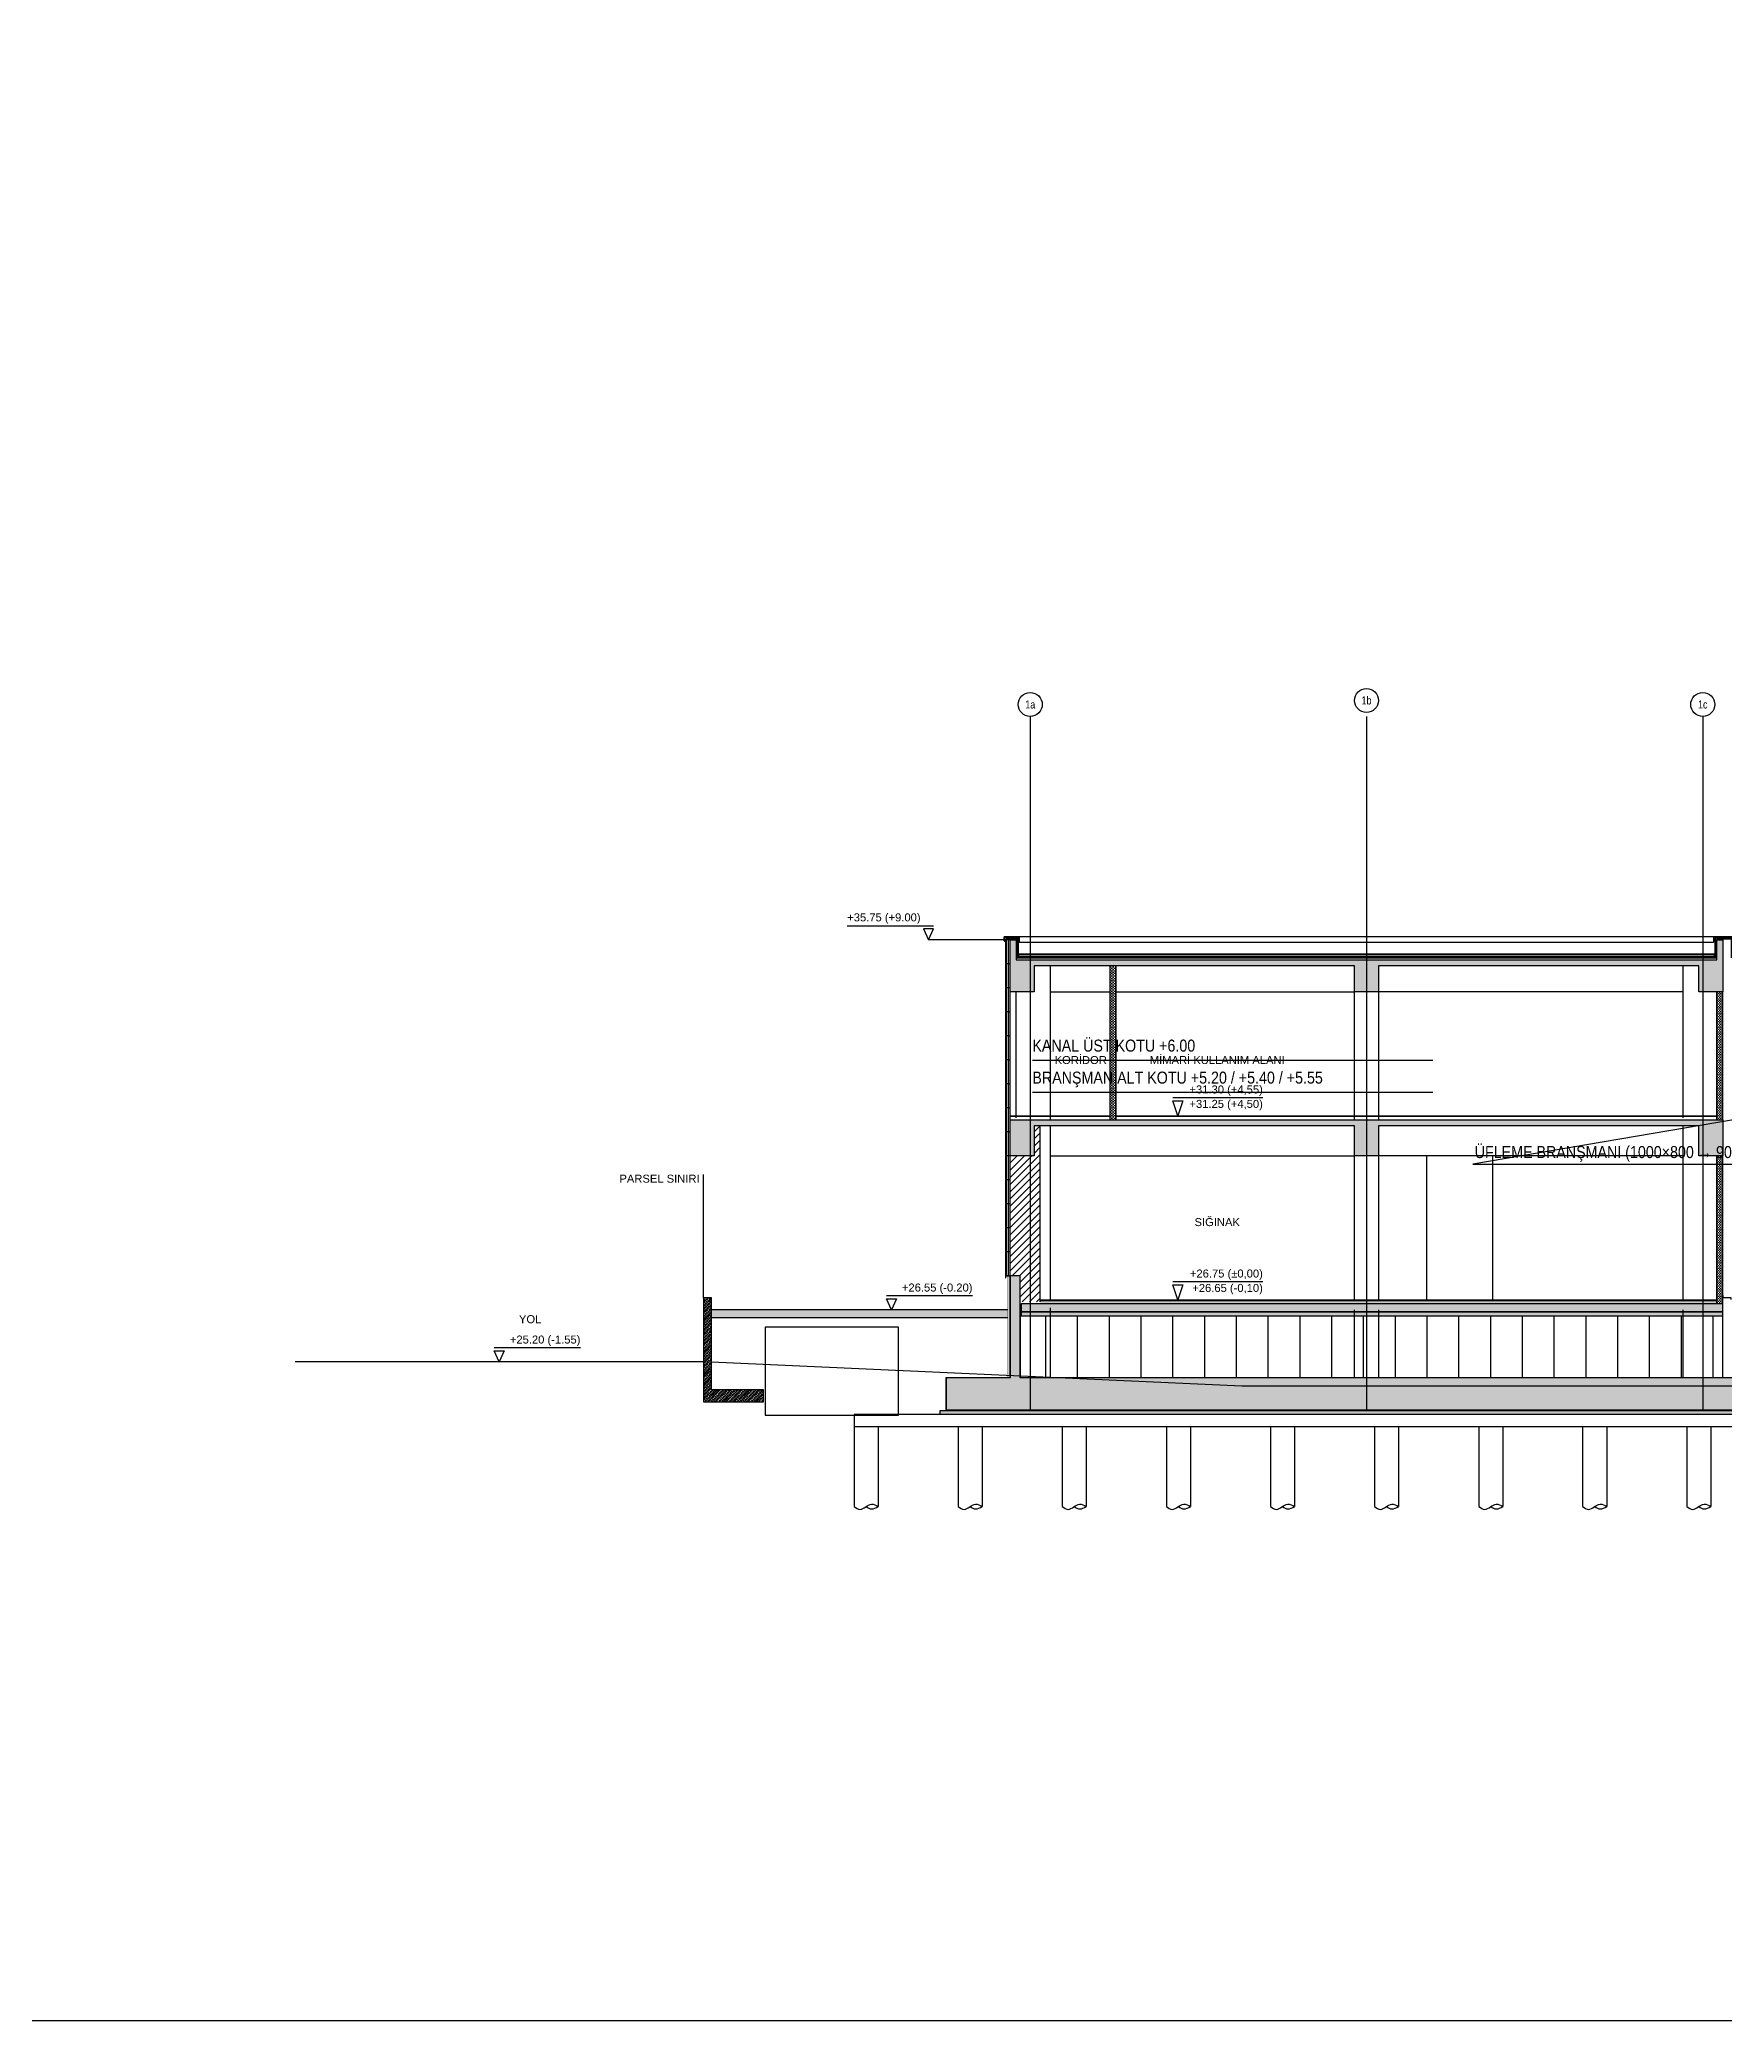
# Model space of a CAD drawing. Header units: centimetres. Extents: x 26200 to 152500, y -600 to 9300.
# Drawn here: x 124900 to 129109, y -600 to 4350 of the extents above; entities that cross this region are included whole.
import ezdxf
from ezdxf.enums import TextEntityAlignment as Align

# ---------------------------------------------------------------- set-up
doc = ezdxf.new("R2010")
doc.units = ezdxf.units.CM
for name, color, linetype in [('ROTAS-HAV-DETAY-YAZI', 7, 'Continuous'), ('ROTAS-MIMARI-KESIT', 8, 'Continuous'), ('ROTAS-PAFTA', 144, 'Continuous')]:
    doc.layers.add(name, color=color, linetype=linetype)
doc.styles.add('ROTAS', font='arial.ttf')
pattern_1 = [(45, (168890.522, 46413.258), (-8.980256, 8.980256), [])]
pattern_2 = [(0, (33778.1045, 9262.65153), (0.762, 0.4399409032), [0.508, -1.016]), (120, (33778.1045, 9262.65153), (-0.7619999983, 0.439940906), [0.508, -1.016]), (60, (33778.1045, 9262.65153), (1.7e-09, 0.8798818093), [-1.016, 0.508])]
pattern_3 = [(45, (84445.261, 23427.608), (-4.4901281, 4.4901281), []), (45, (84449.7513, 23427.608), (-4.4901281, 4.4901281), [3.175, -1.5875])]
pattern_4 = [(50, (8444.5261, 2320.6629), (1.82184669, -0.159390855), [0.1905, -2.0955]), (355, (8444.5261, 2320.6629), (-0.352434214, 1.910568452), [0.1524, -1.676405842]), (100.4514447, (8444.678, 2320.6496), (1.46941247, 1.75117752), [0.161900088, -1.780902446]), (46.1842, (8444.5261, 2321.1709), (2.71079041, -0.42042328), [0.28575, -3.14325]), (96.6355576, (8444.752, 2321.1358), (2.37404134, 2.474261246), [0.24285023, -2.67135608]), (351.1841512, (8444.526, 2321.171), (2.37404134, 2.474261246), [0.22859967, -2.51459732]), (21, (8444.7801, 2321.0439), (1.516143913, -1.022651982), [0.1905, -2.0955]), (326, (8444.7801, 2321.0439), (0.618020284, 1.84187966), [0.1524, -1.6764]), (71.451445, (8444.9065, 2320.9587), (2.134164193, 0.81922769), [0.161900088, -1.780899376]), (37.5, (8444.5261, 2320.6629), (0.0308860325, 0.8455503887), [0, -1.65608, 0, -1.7018, 0, -1.68275]), (7.5, (8444.5261, 2320.6629), (0.668196625, 1.001805748), [0, -0.97028, 0, -1.61798, 0, -0.64135]), (327.5, (8443.9597, 2320.6629), (1.3559059517, -0.05728744), [0, -0.635, 0, -1.9812, 0, -2.6289]), (317.5, (8443.7057, 2320.6629), (1.481291814, 0.25426491), [0, -0.8255, 0, -1.31572, 0, -1.8669])]

msp = doc.modelspace()

# ---------------------------------------------------------------- hatches: boundary and pattern name
at = {"layer": 'ROTAS-MIMARI-KESIT'}
h = msp.add_hatch(dxfattribs=at)
h.set_pattern_fill('ANSI33', color=256, style=0, pattern_type=2)
h.set_pattern_definition([(45, (84445.261, 23377.608), (-4.4901281, 4.4901281), []), (45, (84449.7513, 23377.608), (-4.4901281, 4.4901281), [3.175, -1.5875])])
h.paths.add_polyline_path([(127324.7, 2100.4), (127339.7, 2100.4), (127339.7, 2050.4), (129089.7, 2050.4), (129089.7, 2100.4), (129104.7, 2100.4), (129104.7, 1970.4), (129044.7, 1970.4), (129044.7, 2035.4), (128244.7, 2035.4), (128244.7, 1970.4), (128184.7, 1970.4), (128184.7, 2035.4), (127384.7, 2035.4), (127384.7, 1970.4), (127324.7, 1970.4)], flags=0)
h = msp.add_hatch(dxfattribs=at)
h.set_pattern_fill('HONEY', color=256, scale=0.4)
h.set_pattern_definition(pattern_2)
h.paths.add_polyline_path([(127345.7, 2100.4), (127340.7, 2100.4), (127340.7, 2055.4), (127345.7, 2055.4)])
h = msp.add_hatch(dxfattribs=at)
h.set_pattern_fill('HONEY', color=256, scale=0.4)
h.set_pattern_definition(pattern_2)
h.paths.add_polyline_path([(129088.7, 2105.2), (129083.7, 2105.2), (129083.7, 2055.4), (129088.7, 2055.4)])
h = msp.add_hatch(dxfattribs=at)
h.set_pattern_fill('AR-CONC', color=256, scale=0.1, style=0)
h.set_pattern_definition([(50, (8444.5261, 2315.6629), (1.82184669, -0.159390855), [0.1905, -2.0955]), (355, (8444.5261, 2315.6629), (-0.352434214, 1.910568452), [0.1524, -1.676405842]), (100.4514447, (8444.678, 2315.6496), (1.46941247, 1.75117752), [0.161900088, -1.780902446]), (46.1842, (8444.5261, 2316.1709), (2.71079041, -0.42042328), [0.28575, -3.14325]), (96.6355576, (8444.752, 2316.1358), (2.37404134, 2.474261246), [0.24285023, -2.67135608]), (351.1841512, (8444.526, 2316.171), (2.37404134, 2.474261246), [0.22859967, -2.51459732]), (21, (8444.7801, 2316.0439), (1.516143913, -1.022651982), [0.1905, -2.0955]), (326, (8444.7801, 2316.0439), (0.618020284, 1.84187966), [0.1524, -1.6764]), (71.451445, (8444.9065, 2315.9587), (2.134164193, 0.81922769), [0.161900088, -1.780899376]), (37.5, (8444.5261, 2315.6629), (0.0308860325, 0.8455503887), [0, -1.65608, 0, -1.7018, 0, -1.68275]), (7.5, (8444.5261, 2315.6629), (0.668196625, 1.001805748), [0, -0.97028, 0, -1.61798, 0, -0.64135]), (327.5, (8443.9597, 2315.6629), (1.3559059517, -0.05728744), [0, -0.635, 0, -1.9812, 0, -2.6289]), (317.5, (8443.7057, 2315.6629), (1.481291814, 0.25426491), [0, -0.8255, 0, -1.31572, 0, -1.8669])])
h.paths.add_polyline_path([(129083.7, 2064.4), (127345.7, 2064.4), (127345.7, 2059.4), (129083.7, 2059.4)])
h = msp.add_hatch(dxfattribs=at)
h.set_pattern_fill('HONEY', color=256, scale=0.4)
h.set_pattern_definition(pattern_2)
h.paths.add_polyline_path([(129083.7, 2059.4), (127345.7, 2059.4), (127345.7, 2055.4), (129083.7, 2055.4)])
h = msp.add_hatch(dxfattribs=at)
h.set_pattern_fill('DASH', color=256)
h.set_pattern_definition([(0, (82930.2612, 23606.6288), (3.175, 3.175), [3.175, -3.175])])
h.paths.add_polyline_path([(127589.7, 2035.4), (127574.7, 2035.4), (127574.7, 1650.4), (127589.7, 1650.4)])
h = msp.add_hatch(dxfattribs=at)
h.set_pattern_fill('DASH', color=256)
h.set_pattern_definition([(0, (84445.2612, 23606.6288), (3.175, 3.175), [3.175, -3.175])])
h.paths.add_polyline_path([(129104.7, 1970.4), (129089.7, 1970.4), (129089.7, 1650.4), (129104.7, 1650.4)])
h = msp.add_hatch(dxfattribs=at)
h.set_pattern_fill('ANSI33', color=256, style=0, pattern_type=2)
h.set_pattern_definition(pattern_3)
h.paths.add_polyline_path([(127324.7, 1650.4), (129104.7, 1650.4), (129104.7, 1560.4), (129044.7, 1560.4), (129044.7, 1635.4), (128244.7, 1635.4), (128244.7, 1560.4), (128184.7, 1560.4), (128184.7, 1635.4), (127384.7, 1635.4), (127384.7, 1560.4), (127324.7, 1560.4)], flags=0)
h = msp.add_hatch(dxfattribs=at)
h.set_pattern_fill('ANSI31', color=256, scale=2)
h.set_pattern_definition(pattern_1)
h.paths.add_polyline_path([(127399.7, 1635.4), (127384.7, 1635.4), (127384.7, 1560.4), (127374.7, 1560.4), (127374.7, 1195.4), (127399.7, 1195.4)])
h = msp.add_hatch(dxfattribs=at)
h.set_pattern_fill('ANSI31', color=256, scale=2)
h.set_pattern_definition(pattern_1)
h.paths.add_polyline_path([(127374.7, 1560.4), (127324.7, 1560.4), (127324.7, 1260.4), (127349.7, 1260.4), (127349.7, 1195.4), (127351.7, 1195.4), (127374.7, 1195.4)])
h = msp.add_hatch(dxfattribs=at)
h.set_pattern_fill('DASH', color=256)
h.set_pattern_definition([(0, (84445.2612, 23206.6288), (3.175, 3.175), [3.175, -3.175])])
h.paths.add_polyline_path([(129104.7, 1560.4), (129089.7, 1560.4), (129089.7, 1190.4), (129104.7, 1190.4)])
h = msp.add_hatch(dxfattribs=at)
h.set_pattern_fill('ANSI33', color=256, style=0, pattern_type=2)
h.set_pattern_definition(pattern_3)
h.paths.add_polyline_path([(127164.7, 925.4), (129364.7, 925.4), (129364.7, 1005.4), (127349.7, 1005.4), (127349.7, 1260.4), (127324.7, 1260.4), (127324.7, 1005.4), (127164.7, 1005.4)])
h = msp.add_hatch(dxfattribs=at)
h.set_pattern_fill('HONEY', color=256, scale=0.4)
h.set_pattern_definition([(0, (33778.1045, 9282.65153), (0.762, 0.4399409032), [0.508, -1.016]), (120, (33778.1045, 9282.65153), (-0.7619999983, 0.439940906), [0.508, -1.016]), (60, (33778.1045, 9282.65153), (1.7e-09, 0.8798818093), [-1.016, 0.508])])
h.paths.add_polyline_path([(127323.7, 1260.4), (127318.7, 1260.4), (127318.7, 1005.9), (127323.7, 1005.9)])
h = msp.add_hatch(dxfattribs=at)
h.set_pattern_fill('ANSI33', color=256, style=0)
h.set_pattern_definition([(45, (84445.261, 23226.629), (-4.4901281, 4.4901281), []), (45, (84449.7513, 23226.629), (-4.4901281, 4.4901281), [3.175, -1.5875])])
h.paths.add_polyline_path([(126708.7, 975.4), (126578.7, 975.4), (126578.7, 1195.4), (126578.7, 1205.4), (126558.7, 1205.4), (126558.7, 945.4), (126708.7, 945.4)])
h = msp.add_hatch(dxfattribs=at)
h.set_pattern_fill('ANSI33', color=256, style=0)
h.set_pattern_definition([(45, (84445.261, 23201.629), (-4.4901281, 4.4901281), []), (45, (84449.7513, 23201.629), (-4.4901281, 4.4901281), [3.175, -1.5875])])
h.paths.add_polyline_path([(129104.7, 1190.4), (127351.7, 1190.4), (127351.7, 1170.4), (129104.7, 1170.4)])
h = msp.add_hatch(dxfattribs=at)
h.set_pattern_fill('AR-CONC', color=256, scale=0.1, style=0)
h.set_pattern_definition(pattern_4)
h.paths.add_polyline_path([(127399.7, 1199.4), (127399.7, 1190.4), (129089.7, 1190.4), (129089.7, 1199.4)])
h = msp.add_hatch(dxfattribs=at)
h.set_pattern_fill('ANSI33', color=256, style=0)
h.set_pattern_definition([(45, (84445.261, 23206.629), (-4.4901281, 4.4901281), []), (45, (84449.7513, 23206.629), (-4.4901281, 4.4901281), [3.175, -1.5875])])
h.paths.add_polyline_path([(127318.7, 1175.4), (127227.9, 1175.4), (126578.7, 1175.4), (126578.7, 1155.4), (127227.9, 1155.4), (127318.7, 1155.4)])
h = msp.add_hatch(dxfattribs=at)
h.set_pattern_fill('LINE', color=256, scale=5, angle=45, style=0)
h.set_pattern_definition([(90, (279099.306, 394723.31), (-79.375, 0), [])])
h.paths.add_polyline_path([(127350.7, 1006.4), (127350.7, 1160.4), (129104.7, 1160.4), (129104.7, 1170.4), (144988.7, 1170.4), (144999.7, 1170.4), (146882.7, 1170.4), (146882.7, 924.4), (146868.2, 924.4), (146868.2, 914.4), (145584.7, 914.4), (145584.7, 924.4), (145565.2, 924.9), (145565.2, 1005.9), (145164.2, 1005.9), (145164.2, 924.4), (145144.7, 924.4), (145144.7, 914.4), (143784.7, 914.4), (143784.7, 924.4), (143765.2, 924.4), (143765.2, 1005.9), (143364.2, 1005.9), (143364.2, 924.4), (143344.7, 924.4), (143344.7, 914.4), (141984.7, 914.4), (141984.7, 924.4), (141965.2, 924.4), (141965.2, 1005.9), (141564.2, 1005.9), (141564.2, 924.4), (141544.7, 924.4), (141544.7, 914.4), (140184.7, 914.4), (140184.7, 924.4), (140165.2, 924.4), (140165.2, 1005.9), (139764.2, 1005.9), (139764.2, 924.4), (139744.7, 924.4), (139744.7, 914.4), (138384.7, 914.4), (138384.7, 924.4), (138365.2, 924.4), (138365.2, 1005.9), (137864.2, 1005.9), (137864.2, 924.4), (137844.7, 924.4), (137844.7, 914.4), (136584.7, 914.4), (136584.7, 924.4), (136565.2, 924.4), (136565.2, 1005.9), (136164.2, 1005.9), (136164.2, 924.4), (136144.7, 924.4), (136144.7, 914.4), (134784.7, 914.4), (134784.7, 924.4), (134765.2, 924.4), (134765.2, 1005.9), (134364.2, 1005.9), (134364.2, 924.4), (134344.7, 924.4), (134344.7, 914.4), (132984.7, 914.4), (132984.7, 924.4), (132965.2, 924.4), (132965.2, 1005.9), (132564.2, 1005.9), (132564.2, 924.4), (132544.7, 924.4), (132544.7, 914.4), (131184.7, 914.4), (131184.7, 924.4), (131165.2, 924.4), (131165.2, 1005.9), (130764.2, 1005.9), (130764.2, 924.4), (130744.7, 924.4), (130744.7, 914.4), (129379.7, 914.4), (129379.7, 924.4), (129365.2, 924.4), (129365.7, 1006.4)])
h = msp.add_hatch(dxfattribs=at)
h.set_pattern_fill('AR-CONC', color=256, scale=0.1, style=0)
h.set_pattern_definition([(50, (9529.2908, 1635.1703), (1.82184669, -0.159390855), [0.1905, -2.0955]), (355, (9529.2908, 1635.1703), (-0.352434214, 1.910568452), [0.1524, -1.676405842]), (100.4514447, (9529.4426, 1635.157), (1.46941247, 1.75117752), [0.161900088, -1.780902446]), (46.1842, (9529.2908, 1635.6783), (2.71079041, -0.42042328), [0.28575, -3.14325]), (96.6355576, (9529.5167, 1635.6433), (2.37404134, 2.474261246), [0.24285023, -2.67135608]), (351.1841512, (9529.2908, 1635.6783), (2.37404134, 2.474261246), [0.22859967, -2.51459732]), (21, (9529.5448, 1635.5513), (1.516143913, -1.022651982), [0.1905, -2.0955]), (326, (9529.5448, 1635.5513), (0.618020284, 1.84187966), [0.1524, -1.6764]), (71.451445, (9529.6711, 1635.4661), (2.134164193, 0.81922769), [0.161900088, -1.780899376]), (37.5, (9529.2908, 1635.1703), (0.0308860325, 0.8455503887), [0, -1.65608, 0, -1.7018, 0, -1.68275]), (7.5, (9529.2908, 1635.1703), (0.668196625, 1.001805748), [0, -0.97028, 0, -1.61798, 0, -0.64135]), (327.5, (9528.7244, 1635.1703), (1.3559059517, -0.05728744), [0, -0.635, 0, -1.9812, 0, -2.6289]), (317.5, (9528.4704, 1635.1703), (1.481291814, 0.25426491), [0, -0.8255, 0, -1.31572, 0, -1.8669])])
h.paths.add_polyline_path([(129104.7, 1170.4), (127351.7, 1170.4), (127351.7, 1160.4), (129104.7, 1160.4)])
h = msp.add_hatch(dxfattribs=at)
h.set_pattern_fill('AR-CONC', color=256, scale=0.1, style=0)
h.set_pattern_definition(pattern_4)
h.paths.add_polyline_path([(129384.7, 924.4), (127149.7, 924.4), (127149.7, 914.4), (129384.7, 914.4)])

# ---------------------------------------------------------------- linework, layer by layer
at = {"layer": 'ROTAS-HAV-DETAY-YAZI'}
for p, q in [((127380, 1800), (128380, 1800)), ((129780, 1760), (128480, 1540)), ((127380, 1720), (128380, 1720)), ((128480, 1540), (129638, 1540))]:
    msp.add_line(p, q, dxfattribs=at)
at = {"layer": 'ROTAS-MIMARI-KESIT'}
for p, q in [((127314.7, 2100.4), (127120.2, 2100.4)), ((147225.2, 2107.6), (127309.4, 2107.6)), ((127314.7, 2100.4), (127314.7, 1260.4)), ((127347.8, 2094.5), (129081.6, 2094.5)), ((127345.7, 2065.4), (127345.7, 2055.4)), ((127324.7, 1660.4), (127574.7, 1660.4)), ((127324.7, 1659.4), (127574.7, 1659.4)), ((127399.7, 1195.4), (127399.7, 1635.4)), ((127589.7, 1660.4), (129089.7, 1660.4)), ((127589.7, 1659.4), (129089.7, 1659.4)), ((128364.7, 1560.4), (128364.7, 1200.4)), ((128529.7, 1560.4), (128529.7, 1200.4)), ((126558.7, 1205.4), (126558.7, 1513.5)), ((127323.7, 1260.4), (127323.7, 1011.4)), ((127399.7, 1200.4), (129089.7, 1200.4)), ((127399.7, 1199.4), (129089.7, 1199.4)), ((129104.7, 1170.4), (129104.7, 1190.4)), ((127350.7, 1006.4), (127350.7, 1169.9)), ((127351.7, 1170.4), (127351.7, 1175.4)), ((127163.7, 1006.4), (127163.7, 924.4)), ((127163.7, 1006.4), (127163.7, 924.4)), ((127323.7, 1011.4), (127323.7, 1006.4)), ((127163.7, 924.4), (129365.7, 924.4)), ((126934.7, 884.4), (147594.7, 884.4))]:
    msp.add_line(p, q, dxfattribs=at)
at = {"layer": 'ROTAS-MIMARI-KESIT', "ltscale": 100}
for p, q in [((127312.7, 2100.4), (127312.7, 1260.4)), ((127324.7, 2100.4), (127314.7, 2100.4)), ((127324.7, 2100.4), (127314.7, 2100.4)), ((127324.7, 1260.4), (127324.7, 2100.4)), ((127324.7, 2040.4), (127314.7, 2040.4)), ((127324.7, 2040.4), (127314.7, 2040.4)), ((127324.7, 1980.4), (127314.7, 1980.4)), ((127324.7, 1920.4), (127314.7, 1920.4)), ((127324.7, 1860.4), (127314.7, 1860.4)), ((127324.7, 1800.4), (127314.7, 1800.4)), ((127324.7, 1740.4), (127314.7, 1740.4)), ((127324.7, 1680.4), (127314.7, 1680.4)), ((127324.7, 1680.4), (127314.7, 1680.4)), ((127324.7, 1680.4), (127314.7, 1680.4)), ((127324.7, 1620.4), (127314.7, 1620.4)), ((127324.7, 1560.4), (127314.7, 1560.4)), ((127324.7, 1560.4), (127314.7, 1560.4)), ((127324.7, 1500.4), (127314.7, 1500.4)), ((127324.7, 1440.4), (127314.7, 1440.4)), ((127324.7, 1380.4), (127314.7, 1380.4)), ((127324.7, 1320.4), (127314.7, 1320.4)), ((127324.7, 1260.4), (127314.7, 1260.4)), ((127314.7, 1260.4), (127324.7, 1260.4))]:
    msp.add_line(p, q, dxfattribs=at)
at = {"layer": 'ROTAS-MIMARI-KESIT', "ltscale": 0.005}
msp.add_line((127319.7, 2099.4), (127319.7, 1260.4), dxfattribs=at)
at = {"layer": 'ROTAS-MIMARI-KESIT'}
for points in [[(127374.7, 2658.5), (127374.7, 925.4)], [(128214.7, 2658.5), (128214.7, 925.4)], [(129054.7, 2658.5), (129054.7, 925.4)], [(126917.5, 2135.4), (127132.7, 2135.4)], [(127314.7, 2100.4), (127314.7, 2105.4), (127345.7, 2105.4)], [(127314.7, 2102.9), (127345.7, 2102.9)], [(127324.7, 1260.4), (127324.7, 2100.4)], [(127340.7, 2100.4), (127340.7, 2054.9)], [(129104.9, 2106.8), (129082.6, 2106.1), (129082.6, 2095.6), (129081.5, 2094.6), (129081.6, 2094.5)], [(129081.6, 2094.5), (129082.7, 2095.6), (129082.7, 2106), (129104.9, 2106.7)], [(129126.2, 2055), (129126.2, 2105.2), (129083.7, 2105.2)], [(129088.7, 2054.9), (129088.7, 2100.4)], [(129089.7, 2102.9), (129126.2, 2102.9)], [(129104.9, 2106.8), (129127.3, 2106.1), (129127.3, 2095.6), (129128.4, 2094.6), (129128.3, 2094.5)], [(129128.3, 2094.5), (129127.2, 2095.6), (129127.2, 2106), (129104.9, 2106.7)], [(129089.7, 2055.4), (127339.7, 2055.4)], [(129089.7, 2054.4), (127339.7, 2054.4)], [(127345.7, 2065.4), (129083.7, 2065.4)], [(127345.7, 2064.4), (129083.7, 2064.4)], [(127345.7, 2059.4), (129083.7, 2059.4)], [(127424.7, 2035.4), (127424.7, 1650.4)], [(127574.7, 1650.4), (127574.7, 2035.4)], [(127589.7, 1650.4), (127589.7, 2035.4)], [(129004.7, 2035.4), (129004.7, 1655.4)], [(129083.7, 2054.9), (129083.7, 2065.4)], [(127324.7, 1260.4), (127324.7, 1970.4)], [(127339.7, 1655.4), (127339.7, 1970.4)], [(127424.7, 1970.4), (127574.7, 1970.4)], [(127589.7, 1970.4), (128184.7, 1970.4)], [(128184.7, 1650.4), (128184.7, 1970.4)], [(128244.7, 1970.4), (128244.7, 1650.4)], [(129004.7, 1970.4), (128244.7, 1970.4)], [(129089.7, 1650.4), (129089.7, 1970.4)], [(129104.7, 1650.4), (129104.7, 1970.4)], [(127955.8, 1705.4), (127730.7, 1705.4)], [(127424.7, 1635.4), (127424.7, 1200.4)], [(129004.7, 1635.4), (129004.7, 1200.4)], [(127324.7, 1260.4), (127324.7, 1560.4)], [(127424.7, 1560.4), (128184.7, 1560.4)], [(128184.7, 1200.4), (128184.7, 1560.4)], [(129004.7, 1560.4), (128244.7, 1560.4)], [(128244.7, 1560.4), (128244.7, 1200.4)], [(129089.7, 1190.4), (129089.7, 1560.4)], [(129104.7, 1190.4), (129104.7, 1560.4)], [(127955.8, 1245.4), (127730.7, 1245.4)], [(127230.4, 1210.4), (127015.3, 1210.4)], [(129104.7, 1190.4), (127351.7, 1190.4), (127351.7, 1170.4)], [(129104.7, 1211.4), (129104.7, 1206.4), (129124.7, 1206.4), (129124.7, 1201.4)], [(127227.9, 1175.4), (126578.7, 1175.4)], [(127227.9, 1155.4), (126578.7, 1155.4)], [(127318.7, 1175.4), (127227.9, 1175.4)], [(127318.7, 1155.4), (127227.9, 1155.4)], [(127351.7, 1170.4), (129104.7, 1170.4)], [(127424.7, 1180.4), (127424.7, 1005.9)], [(128184.7, 1005.9), (128184.7, 1175.4)], [(128244.7, 1175.4), (128244.7, 1005.9)], [(129004.7, 1175.4), (129004.7, 1005.9)], [(129104.7, 1005.9), (129104.7, 1160.4)], [(126558.7, 1045.4), (125538, 1045.4)], [(126251, 1080.4), (126035.9, 1080.4)], [(127149.7, 914.4), (126934.7, 914.4), (126934.7, 884.4)], [(126934.7, 884.4), (126934.7, 684.4)], [(126994.7, 884.4), (126994.7, 684.4)], [(127194.7, 884.4), (127194.7, 684.4)], [(127254.7, 884.4), (127254.7, 684.4)], [(127454.7, 884.4), (127454.7, 684.4)], [(127514.7, 884.4), (127514.7, 684.4)], [(127714.7, 884.4), (127714.7, 684.4)], [(127774.7, 884.4), (127774.7, 684.4)], [(127974.7, 884.4), (127974.7, 684.4)], [(128034.7, 884.4), (128034.7, 684.4)], [(128234.7, 884.4), (128234.7, 684.4)], [(128294.7, 884.4), (128294.7, 684.4)], [(128495.6, 884.4), (128495.6, 684.4)], [(128555.6, 884.4), (128555.6, 684.4)], [(128754.7, 884.4), (128754.7, 684.4)], [(128814.7, 884.4), (128814.7, 684.4)], [(129014.7, 884.4), (129014.7, 684.4)], [(129074.7, 884.4), (129074.7, 684.4)]]:
    msp.add_lwpolyline(points, dxfattribs=at)
for points in [[(127120.2, 2100.4), (127132.7, 2127.9), (127107.7, 2127.9)], [(127347.8, 2094.5), (127346.7, 2095.6), (127346.7, 2106), (127309.4, 2107.5), (127309.4, 2097.7), (127311.9, 2097.7), (127311.9, 2095.6), (127311.8, 2095.6), (127311.8, 2097.6), (127309.3, 2097.6), (127309.3, 2107.6), (127346.8, 2106.1), (127346.8, 2095.6), (127347.9, 2094.6)], [(127324.7, 2100.4), (127339.7, 2100.4), (127339.7, 2050.4), (129089.7, 2050.4), (129089.7, 2100.4), (129104.7, 2100.4), (129104.7, 1970.4), (129044.7, 1970.4), (129044.7, 2035.4), (128244.7, 2035.4), (128244.7, 1970.4), (128184.7, 1970.4), (128184.7, 2035.4), (127384.7, 2035.4), (127384.7, 1970.4), (127324.7, 1970.4)], [(127743.2, 1660.4), (127730.7, 1697.9), (127755.7, 1697.9)], [(127324.7, 1650.4), (129104.7, 1650.4), (129104.7, 1560.4), (129044.7, 1560.4), (129044.7, 1635.4), (128244.7, 1635.4), (128244.7, 1560.4), (128184.7, 1560.4), (128184.7, 1635.4), (127384.7, 1635.4), (127384.7, 1560.4), (127324.7, 1560.4)], [(127164.7, 925.4), (129364.7, 925.4), (129364.7, 1005.4), (127349.7, 1005.4), (127349.7, 1260.4), (127324.7, 1260.4), (127324.7, 1005.4), (127164.7, 1005.4)], [(127743.2, 1200.4), (127730.7, 1237.9), (127755.7, 1237.9)], [(126578.7, 1175.4), (126578.7, 1205.4), (126558.7, 1205.4), (126558.7, 945.4), (126708.7, 945.4), (126708.7, 975.4), (126578.7, 975.4)], [(127027.8, 1175.4), (127015.3, 1202.9), (127040.3, 1202.9)], [(129104.7, 1170.4), (127351.7, 1170.4), (127351.7, 1160.4), (129104.7, 1160.4)], [(127045.5, 1132.2), (126712.5, 1132.2), (126712.5, 912.6), (127045.5, 912.6)], [(126048.4, 1045.4), (126035.9, 1072.9), (126060.9, 1072.9)], [(127149.7, 924.4), (129379.7, 924.4), (129379.7, 914.4), (127149.7, 914.4)]]:
    msp.add_lwpolyline(points, close=True, dxfattribs=at)
at = {"layer": 'ROTAS-MIMARI-KESIT', "ltscale": 0.5, "const_width": 1}
for points in [[(129104.7, 2100.9), (129089.2, 2100.9), (129089.2, 2054.9), (127340.2, 2054.9), (127340.2, 2100.4)], [(127324.2, 1260.4), (127324.2, 1005.9), (127164.2, 1005.9), (127164.2, 924.9), (129365.2, 924.9), (129365.2, 1005.9), (127350.2, 1005.9), (127350.2, 1169.9)]]:
    msp.add_lwpolyline(points, dxfattribs=at)
at = {"layer": 'ROTAS-MIMARI-KESIT'}
for points, const_width in [([(127345.7, 2105.4), (127345.7, 2065.4)], 0.2), ([(129083.7, 2065.4), (129083.7, 2105.2)], 0.2), ([(127318.7, 1175.4), (127318.7, 1260.4)], 0.2), ([(127318.7, 1175.4), (127318.7, 1006.4)], 1)]:
    msp.add_lwpolyline(points, dxfattribs=dict(at, const_width=const_width))
at = {"layer": 'ROTAS-MIMARI-KESIT', "ltscale": 100}
msp.add_lwpolyline([(127323.7, 1260.4), (127312.7, 1260.4), (127312.7, 1255.4), (127313.7, 1255.4), (127313.7, 1256.4)], dxfattribs=at)
at = {"layer": 'ROTAS-MIMARI-KESIT', "ltscale": 2}
msp.add_lwpolyline([(126578.7, 1045.4), (127903, 985.4), (144668.5, 985.4), (150022.6, 1025.4)], dxfattribs=at)
at = {"layer": 'ROTAS-MIMARI-KESIT', "ltscale": 10}
for centre in [(128214.7, 2698.5), (127374.7, 2688.5), (129054.7, 2688.5)]:
    msp.add_circle(centre, 30, dxfattribs=at)
at = {"layer": 'ROTAS-MIMARI-KESIT'}
for points, knots in [([(126934.7, 684.4), (126939.6, 680.8), (126953.9, 670.4), (126973.6, 696.4), (126989.1, 687.6), (126994.7, 684.4)], [0, 0, 0, 0, 16.350848, 47.934672, 65.567386, 65.567386, 65.567386, 65.567386]), ([(126964.7, 684.1), (126969.1, 681.1), (126979.2, 674.9), (126989.2, 681), (126994.7, 684.4)], [179.801197, 179.801197, 179.801197, 179.801197, 259.646208, 355.156763, 355.156763, 355.156763, 355.156763]), ([(127194.7, 684.4), (127199.6, 680.8), (127213.9, 670.4), (127233.6, 696.4), (127249.1, 687.6), (127254.7, 684.4)], [0, 0, 0, 0, 16.350848, 47.934672, 65.567386, 65.567386, 65.567386, 65.567386]), ([(127224.7, 684.1), (127229.1, 681.1), (127239.2, 674.9), (127249.2, 681), (127254.7, 684.4)], [179.801197, 179.801197, 179.801197, 179.801197, 259.646208, 355.156763, 355.156763, 355.156763, 355.156763]), ([(127454.7, 684.4), (127459.6, 680.8), (127473.9, 670.4), (127493.6, 696.4), (127509.1, 687.6), (127514.7, 684.4)], [0, 0, 0, 0, 16.350848, 47.934672, 65.567386, 65.567386, 65.567386, 65.567386]), ([(127484.7, 684.1), (127489.1, 681.1), (127499.2, 674.9), (127509.2, 681), (127514.7, 684.4)], [179.801197, 179.801197, 179.801197, 179.801197, 259.646208, 355.156763, 355.156763, 355.156763, 355.156763]), ([(127714.7, 684.4), (127719.6, 680.8), (127733.9, 670.4), (127753.6, 696.4), (127769.1, 687.6), (127774.7, 684.4)], [0, 0, 0, 0, 16.350848, 47.934672, 65.567386, 65.567386, 65.567386, 65.567386]), ([(127744.7, 684.1), (127749.1, 681.1), (127759.2, 674.9), (127769.2, 681), (127774.7, 684.4)], [179.801197, 179.801197, 179.801197, 179.801197, 259.646208, 355.156763, 355.156763, 355.156763, 355.156763]), ([(127974.7, 684.4), (127979.6, 680.8), (127993.9, 670.4), (128013.6, 696.4), (128029.1, 687.6), (128034.7, 684.4)], [0, 0, 0, 0, 16.350848, 47.934672, 65.567386, 65.567386, 65.567386, 65.567386]), ([(128004.7, 684.1), (128009.1, 681.1), (128019.2, 674.9), (128029.2, 681), (128034.7, 684.4)], [179.801197, 179.801197, 179.801197, 179.801197, 259.646208, 355.156763, 355.156763, 355.156763, 355.156763]), ([(128234.7, 684.4), (128239.6, 680.8), (128253.9, 670.4), (128273.6, 696.4), (128289.1, 687.6), (128294.7, 684.4)], [0, 0, 0, 0, 16.350848, 47.934672, 65.567386, 65.567386, 65.567386, 65.567386]), ([(128264.7, 684.1), (128269.1, 681.1), (128279.2, 674.9), (128289.2, 681), (128294.7, 684.4)], [179.801197, 179.801197, 179.801197, 179.801197, 259.646208, 355.156763, 355.156763, 355.156763, 355.156763]), ([(128495.6, 684.4), (128500.4, 680.8), (128514.8, 670.4), (128534.4, 696.4), (128550, 687.6), (128555.6, 684.4)], [0, 0, 0, 0, 16.350848, 47.934672, 65.567386, 65.567386, 65.567386, 65.567386]), ([(128525.6, 684.1), (128530, 681.1), (128540, 674.9), (128550.1, 681), (128555.6, 684.4)], [179.801197, 179.801197, 179.801197, 179.801197, 259.646208, 355.156763, 355.156763, 355.156763, 355.156763]), ([(128754.7, 684.4), (128759.6, 680.8), (128773.9, 670.4), (128793.6, 696.4), (128809.1, 687.6), (128814.7, 684.4)], [0, 0, 0, 0, 16.350848, 47.934672, 65.567386, 65.567386, 65.567386, 65.567386]), ([(128784.7, 684.1), (128789.1, 681.1), (128799.2, 674.9), (128809.2, 681), (128814.7, 684.4)], [179.801197, 179.801197, 179.801197, 179.801197, 259.646208, 355.156763, 355.156763, 355.156763, 355.156763]), ([(129014.7, 684.4), (129019.6, 680.8), (129033.9, 670.4), (129053.6, 696.4), (129069.1, 687.6), (129074.7, 684.4)], [0, 0, 0, 0, 16.350848, 47.934672, 65.567386, 65.567386, 65.567386, 65.567386]), ([(129044.7, 684.1), (129049.1, 681.1), (129059.2, 674.9), (129069.2, 681), (129074.7, 684.4)], [179.801197, 179.801197, 179.801197, 179.801197, 259.646208, 355.156763, 355.156763, 355.156763, 355.156763])]:
    msp.add_open_spline(points, degree=3, knots=knots, dxfattribs=at)
at = {"layer": 'ROTAS-PAFTA'}
msp.add_lwpolyline([(124500, -600), (152500, -600), (152500, 9300), (124500, 9300)], close=True, dxfattribs=at)

# ---------------------------------------------------------------- texts
at = {"layer": 'ROTAS-HAV-DETAY-YAZI', "style": 'ROTAS', "width": 0.85}
for s, p in [('KANAL ÜST KOTU +6.00', (127380, 1812)), ('BRANŞMAN ALT KOTU +5.20 / +5.40 / +5.55', (127380, 1732)), ('ÜFLEME BRANŞMANI (1000×800 → 900×600 → 600×450) + MENFEZLER', (128485, 1546))]:
    msp.add_text(s, height=30, dxfattribs=at).set_placement(p, align=Align.BOTTOM_LEFT)
at = {"layer": 'ROTAS-MIMARI-KESIT', "style": 'ROTAS', "width": 0.8}
for s, p in [('1a', (127374.7, 2688.5)), ('1b', (128214.7, 2698.5)), ('1c', (129054.7, 2688.5))]:
    msp.add_text(s, height=20, rotation=359.9267, dxfattribs=at).set_placement(p, align=Align.MIDDLE_CENTER)
at = {"layer": 'ROTAS-MIMARI-KESIT', "char_height": 20, "style": 'ROTAS'}
for s, width, insert, attachment_point in [('+35.75 (+9.00)', 226.336, (126917.5, 2140.4), 7), ('KORİDOR', 342.916, (127500.8, 1799.8), 5), ('MİMARİ KULLANIM ALANI', 342.916, (127841.8, 1799.8), 5), ('+31.30 (+4,55)', 226.336, (127955.8, 1710.4), 9), ('+31.25 (+4,50)', 226.336, (127955.8, 1700.4), 3), ('PARSEL SINIRI', 226.336, (126548.7, 1513.5), 3), ('SIĞINAK', 211.606, (127841.8, 1394.8), 5), ('+26.55 (-0.20)', 226.336, (127230.4, 1215.4), 9), ('+26.75 (%%P0,00)', 226.336, (127955.8, 1250.4), 9), ('+26.65 (-0,10)', 226.336, (127955.8, 1240.4), 3), ('YOL', 211.606, (126125.4, 1152.2), 5), ('+25.20 (-1.55)', 226.336, (126251, 1085.4), 9)]:
    msp.add_mtext_dynamic_manual_height_columns(s, width=width, gutter_width=100, heights=[0], dxfattribs=dict(at, insert=insert, attachment_point=attachment_point))

doc.saveas('drawing.dxf')
